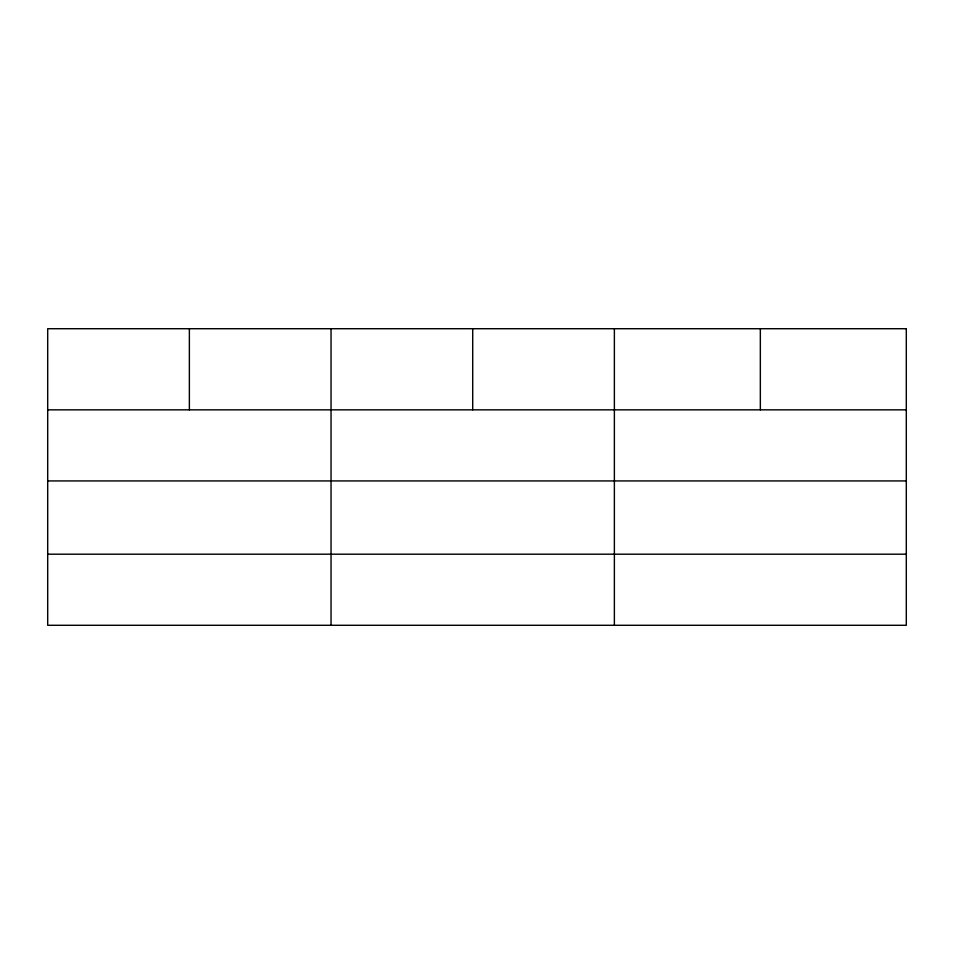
<?xml version="1.0" encoding="UTF-8"?>
<svg xmlns="http://www.w3.org/2000/svg" width="954" height="954" viewBox="0 0 954 954"><rect width="100%" height="100%" fill="white"/><g stroke="black" fill="none" stroke-linecap="round" stroke-linejoin="round"><path stroke-width="1.43" d="M47.7 409.838L906.3 409.838M47.7 480.935L906.3 480.935M47.7 554.191L906.3 554.191M760.338 328.713L760.338 409.838M614.376 328.713L614.376 625.287M472.707 328.713L472.707 409.838M331.038 328.713L331.038 625.287M189.369 328.713L189.369 409.838M906.3 328.713L47.7 328.713L47.7 625.287L906.3 625.287L906.3 328.713"/></g></svg>
